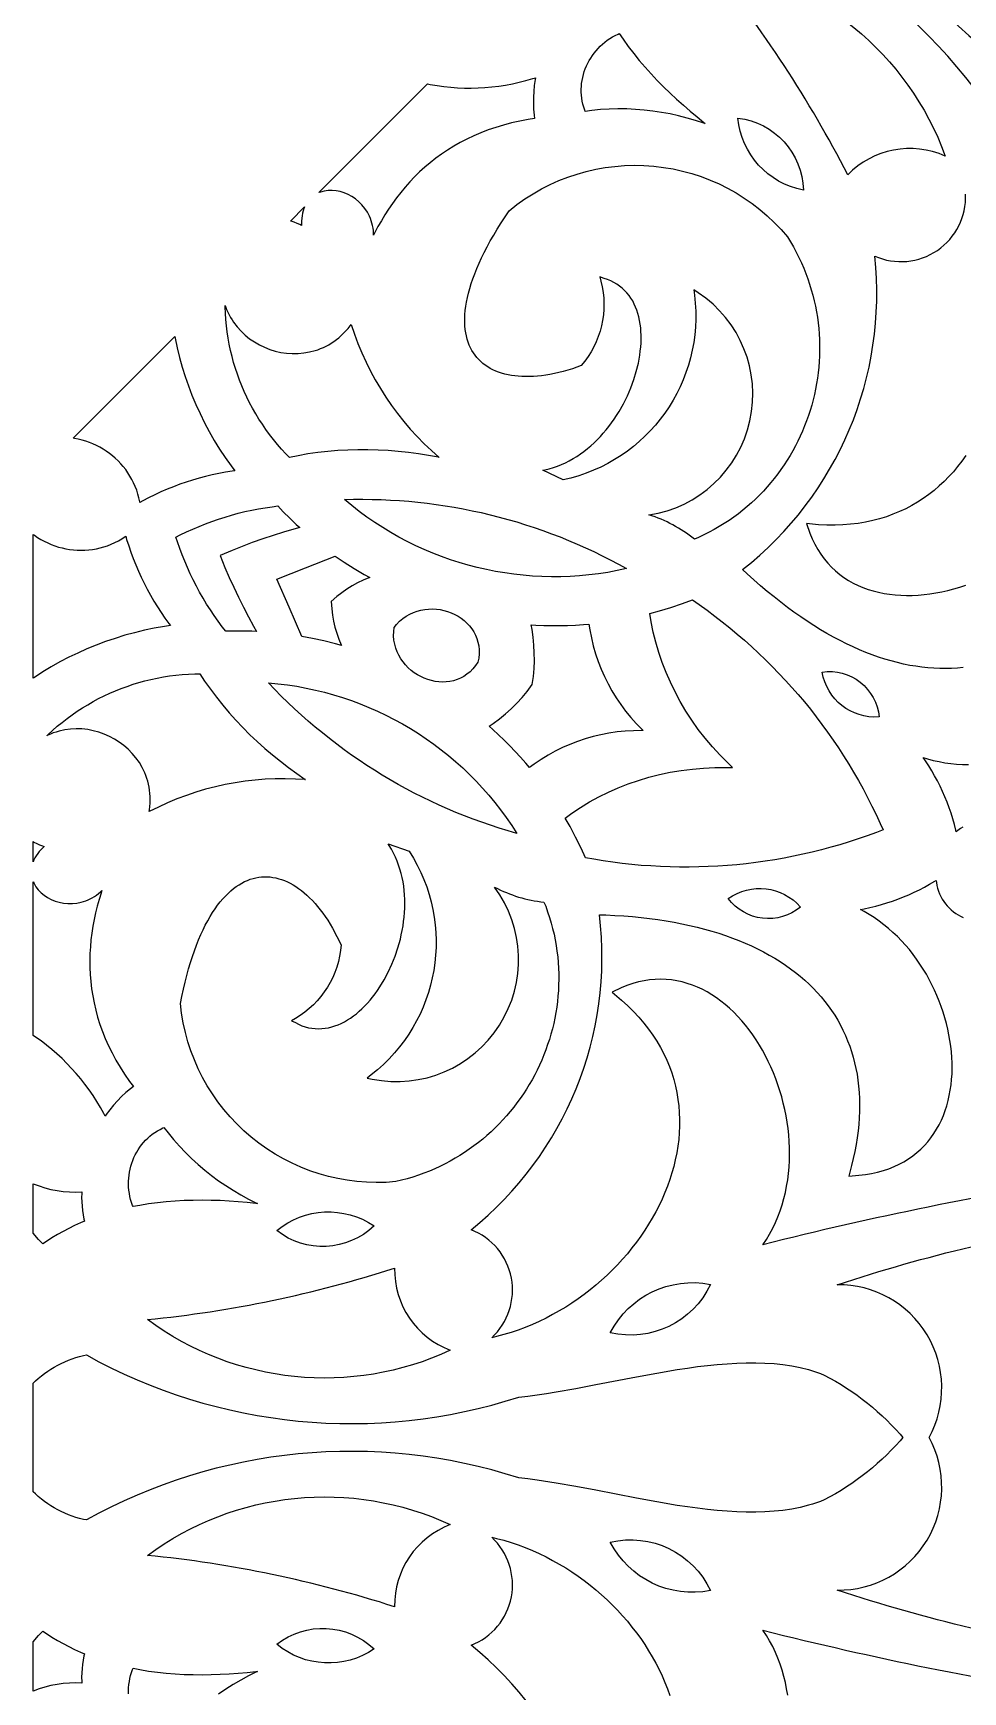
# Model space of a CAD drawing. Extents: x -1917 to -261, y -485 to 605.
# Drawn here: x -1578.3 to -1474.3, y 31.7 to 217.3 of the extents above; entities that cross this region are included whole.
import ezdxf

# ---------------------------------------------------------------- set-up
doc = ezdxf.new("R2010")
doc.units = 0
doc.layers.add('LAYER_1', color=18, linetype='CONTINUOUS')

msp = doc.modelspace()

# ---------------------------------------------------------------- linework, layer by layer
at = {"layer": 'LAYER_1'}
for points in [[(-1491.62, 245.69, 0.208478), (-1460.77, 208.19)], [(-1467.17, 201.79, 0.208481), (-1504.67, 232.64)], [(-1474.28, 146.29), (-1474.92, 146.23), (-1475.57, 146.19), (-1476.22, 146.17), (-1476.88, 146.17), (-1477.55, 146.2), (-1478.22, 146.25), (-1478.89, 146.32), (-1479.57, 146.42), (-1480.25, 146.53), (-1480.94, 146.67), (-1481.64, 146.83), (-1482.33, 147.02), (-1483.03, 147.22), (-1483.74, 147.45), (-1484.45, 147.7), (-1485.16, 147.98), (-1485.88, 148.27), (-1486.6, 148.59), (-1487.32, 148.93), (-1488.05, 149.3), (-1488.77, 149.68), (-1489.51, 150.09), (-1490.24, 150.52), (-1490.98, 150.98), (-1491.71, 151.46), (-1492.45, 151.96), (-1493.2, 152.48), (-1493.94, 153.02), (-1494.68, 153.59), (-1495.43, 154.18), (-1496.18, 154.79), (-1496.93, 155.43), (-1497.68, 156.09), (-1498.43, 156.77), (-1498.95, 157.25, 0.258855), (-1484.17, 192.32, 0.55555), (-1474.01, 199.24)], [(-1459.53, 89.23, 0.023981), (-1496.67, 81.71), (-1496.29, 82.29), (-1495.92, 82.9), (-1495.58, 83.54), (-1495.28, 84.18), (-1495, 84.84), (-1494.75, 85.51), (-1494.52, 86.18), (-1494.33, 86.87), (-1494.16, 87.56), (-1494.02, 88.26), (-1493.9, 88.97), (-1493.81, 89.68), (-1493.75, 90.39), (-1493.71, 91.11), (-1493.69, 91.83), (-1493.7, 92.55), (-1493.73, 93.27), (-1493.78, 93.99), (-1493.86, 94.71), (-1493.96, 95.42), (-1494.08, 96.14), (-1494.22, 96.84), (-1494.39, 97.54), (-1494.57, 98.24), (-1494.77, 98.93), (-1495, 99.61), (-1495.24, 100.28), (-1495.5, 100.94), (-1495.78, 101.59), (-1496.08, 102.22), (-1496.39, 102.85), (-1496.72, 103.46), (-1497.07, 104.05), (-1497.43, 104.63), (-1497.81, 105.19), (-1498.21, 105.74), (-1498.62, 106.26), (-1499.04, 106.77), (-1499.48, 107.25), (-1499.93, 107.72), (-1500.4, 108.16), (-1500.88, 108.58), (-1501.37, 108.97), (-1501.87, 109.34), (-1502.39, 109.68), (-1502.92, 109.99), (-1503.45, 110.28), (-1504, 110.53), (-1504.56, 110.76), (-1505.13, 110.95), (-1505.71, 111.11), (-1506.29, 111.24), (-1506.89, 111.33), (-1507.49, 111.39), (-1508.1, 111.41), (-1508.72, 111.39), (-1509.34, 111.33), (-1509.96, 111.24), (-1510.59, 111.1), (-1511.23, 110.92), (-1511.87, 110.7), (-1512.51, 110.44), (-1513.53, 109.95), (-1512.48, 109.07), (-1511.79, 108.45), (-1511.15, 107.81), (-1510.54, 107.17), (-1509.98, 106.51), (-1509.46, 105.84), (-1508.98, 105.16), (-1508.53, 104.48), (-1508.12, 103.78), (-1507.75, 103.08), (-1507.42, 102.37), (-1507.13, 101.65), (-1506.86, 100.92), (-1506.64, 100.19), (-1506.45, 99.46), (-1506.29, 98.72), (-1506.17, 97.97), (-1506.07, 97.23), (-1506.02, 96.48), (-1505.99, 95.73), (-1505.99, 94.97), (-1506.03, 94.22), (-1506.09, 93.47), (-1506.19, 92.72), (-1506.31, 91.97), (-1506.47, 91.22), (-1506.65, 90.47), (-1506.85, 89.73), (-1507.09, 88.99), (-1507.35, 88.26), (-1507.64, 87.53), (-1507.95, 86.81), (-1508.29, 86.09), (-1508.65, 85.39), (-1509.04, 84.69), (-1509.45, 84), (-1509.88, 83.32), (-1510.34, 82.65), (-1510.81, 81.99), (-1511.31, 81.34), (-1511.83, 80.7), (-1512.37, 80.08), (-1512.93, 79.47), (-1513.5, 78.88), (-1514.1, 78.3), (-1514.71, 77.74), (-1515.34, 77.19), (-1515.98, 76.66), (-1516.65, 76.15), (-1517.32, 75.66), (-1518.02, 75.18), (-1518.72, 74.73), (-1519.44, 74.3), (-1520.18, 73.88), (-1520.92, 73.49), (-1521.68, 73.12), (-1522.45, 72.78), (-1523.24, 72.46), (-1524.03, 72.16), (-1524.83, 71.89), (-1525.64, 71.65), (-1526.46, 71.43), (-1527, 71.3, 0.555563), (-1529.3, 83.38, 0.258887), (-1514.95, 118.63), (-1514.24, 118.6), (-1513.22, 118.55), (-1512.23, 118.49), (-1511.25, 118.41), (-1510.29, 118.31), (-1509.34, 118.2), (-1508.41, 118.08), (-1507.5, 117.94), (-1506.61, 117.78), (-1505.73, 117.61), (-1504.87, 117.43), (-1504.03, 117.23), (-1503.21, 117.02), (-1502.4, 116.79), (-1501.61, 116.55), (-1500.84, 116.29), (-1500.09, 116.02), (-1499.35, 115.74), (-1498.64, 115.44), (-1497.94, 115.13), (-1497.26, 114.81), (-1496.6, 114.47), (-1495.96, 114.12), (-1495.34, 113.75), (-1494.73, 113.38), (-1494.15, 112.99), (-1493.58, 112.59), (-1493.03, 112.17), (-1492.51, 111.75), (-1492, 111.31), (-1491.51, 110.86), (-1491.04, 110.4), (-1490.59, 109.92), (-1490.16, 109.43), (-1489.75, 108.93), (-1489.36, 108.42), (-1488.99, 107.9), (-1488.64, 107.37), (-1488.31, 106.83), (-1488.01, 106.27), (-1487.72, 105.7), (-1487.45, 105.12), (-1487.2, 104.53), (-1486.97, 103.93), (-1486.77, 103.32), (-1486.58, 102.7), (-1486.42, 102.07), (-1486.27, 101.43), (-1486.15, 100.77), (-1486.05, 100.11), (-1485.97, 99.43), (-1485.92, 98.75), (-1485.88, 98.05), (-1485.87, 97.35), (-1485.88, 96.63), (-1485.91, 95.91), (-1485.96, 95.17), (-1486.04, 94.43), (-1486.13, 93.67), (-1486.25, 92.91), (-1486.4, 92.13), (-1486.57, 91.35), (-1486.75, 90.56), (-1487.07, 89.39), (-1485.94, 89.47), (-1485.22, 89.55), (-1484.52, 89.67), (-1483.85, 89.82), (-1483.2, 90), (-1482.59, 90.21), (-1482, 90.44), (-1481.43, 90.7), (-1480.9, 90.99), (-1480.39, 91.31), (-1479.9, 91.65), (-1479.45, 92.01), (-1479.02, 92.39), (-1478.61, 92.8), (-1478.23, 93.23), (-1477.88, 93.68), (-1477.55, 94.14), (-1477.25, 94.62), (-1476.97, 95.12), (-1476.72, 95.64), (-1476.5, 96.17), (-1476.29, 96.71), (-1476.11, 97.26), (-1475.96, 97.83), (-1475.83, 98.41), (-1475.72, 99), (-1475.64, 99.59), (-1475.57, 100.19), (-1475.53, 100.81), (-1475.52, 101.42), (-1475.52, 102.04), (-1475.55, 102.67), (-1475.6, 103.3), (-1475.67, 103.93), (-1475.76, 104.57), (-1475.87, 105.2), (-1476, 105.84), (-1476.15, 106.47), (-1476.32, 107.1), (-1476.52, 107.73), (-1476.73, 108.35), (-1476.96, 108.97), (-1477.21, 109.59), (-1477.48, 110.19), (-1477.77, 110.79), (-1478.07, 111.39), (-1478.4, 111.97), (-1478.74, 112.54), (-1479.11, 113.1), (-1479.49, 113.65), (-1479.88, 114.19), (-1480.3, 114.72), (-1480.73, 115.22), (-1481.18, 115.72), (-1481.64, 116.19), (-1482.13, 116.65), (-1482.62, 117.09), (-1483.14, 117.51), (-1483.67, 117.92), (-1484.22, 118.3), (-1484.78, 118.65), (-1485.36, 118.99), (-1485.78, 119.21), (-1485.34, 119.3), (-1484.7, 119.44), (-1484.06, 119.59), (-1483.43, 119.76), (-1482.81, 119.95), (-1482.19, 120.16), (-1481.57, 120.38), (-1480.96, 120.62), (-1480.36, 120.87), (-1479.77, 121.14), (-1479.18, 121.42), (-1478.6, 121.72), (-1478.03, 122.04), (-1477.46, 122.37), (-1477.3, 122.47), (-1477.28, 122.25), (-1477.22, 121.91), (-1477.14, 121.58), (-1477.04, 121.27), (-1476.93, 120.96), (-1476.79, 120.67), (-1476.63, 120.38), (-1476.46, 120.11), (-1476.27, 119.85), (-1476.07, 119.61), (-1475.85, 119.38), (-1475.62, 119.16), (-1475.38, 118.96), (-1475.12, 118.78), (-1474.86, 118.61), (-1474.58, 118.46), (-1474.3, 118.32)], [(-1458.07, 35.81, -0.042505), (-1488.37, 43.06, 0.575019), (-1478.1, 60.14, 0.574933), (-1488.37, 77.22, -0.042468), (-1458.07, 84.46)], [(-1514.95, 1.65, 0.258855), (-1529.3, 36.89, 0.55555), (-1527, 48.97), (-1526.46, 48.85), (-1525.64, 48.63), (-1524.83, 48.38), (-1524.03, 48.11), (-1523.24, 47.82), (-1522.45, 47.49), (-1521.68, 47.15), (-1520.92, 46.78), (-1520.18, 46.39), (-1519.44, 45.98), (-1518.72, 45.54), (-1518.02, 45.09), (-1517.32, 44.62), (-1516.65, 44.12), (-1515.98, 43.61), (-1515.34, 43.08), (-1514.71, 42.54), (-1514.1, 41.97), (-1513.5, 41.39), (-1512.93, 40.8), (-1512.37, 40.19), (-1511.83, 39.57), (-1511.31, 38.93), (-1510.81, 38.29), (-1510.34, 37.63), (-1509.88, 36.96), (-1509.45, 36.28), (-1509.04, 35.59), (-1508.65, 34.89), (-1508.29, 34.18), (-1507.95, 33.47), (-1507.64, 32.74), (-1507.35, 32.02), (-1507.09, 31.28)], [(-1493.9, 31.31), (-1494.02, 32.01), (-1494.16, 32.71), (-1494.33, 33.41), (-1494.52, 34.09), (-1494.75, 34.77), (-1495, 35.44), (-1495.28, 36.09), (-1495.58, 36.74), (-1495.92, 37.37), (-1496.29, 37.99), (-1496.67, 38.57, 0.023948), (-1459.53, 31.05, -0.193982)]]:
    msp.add_lwpolyline(points, format="xyb", dxfattribs=at)
for points in [[(-1502.65, 225.03, -0.274751), (-1476.28, 203.51, 0.31518), (-1487.19, 201.42, 0.052663)], [(-1499.47, 207.77, -0.373494), (-1492.15, 199.7, -0.334606)], [(-1525.04, 197.4, -0.414411), (-1493.93, 194.47), (-1493.59, 193.91), (-1493.26, 193.34), (-1492.94, 192.75), (-1492.65, 192.17), (-1492.37, 191.58), (-1492.11, 190.98), (-1491.87, 190.38), (-1491.65, 189.78), (-1491.45, 189.17), (-1491.26, 188.56), (-1491.09, 187.95), (-1490.94, 187.33), (-1490.8, 186.71), (-1490.68, 186.1), (-1490.58, 185.47), (-1490.5, 184.85), (-1490.43, 184.23), (-1490.38, 183.61), (-1490.35, 182.99), (-1490.33, 182.37), (-1490.33, 181.74), (-1490.35, 181.12), (-1490.38, 180.51), (-1490.43, 179.89), (-1490.5, 179.27), (-1490.58, 178.66), (-1490.67, 178.05), (-1490.79, 177.44), (-1490.92, 176.84), (-1491.06, 176.24), (-1491.22, 175.65), (-1491.4, 175.06), (-1491.59, 174.47), (-1491.79, 173.89), (-1492.01, 173.31), (-1492.25, 172.74), (-1492.5, 172.18), (-1492.76, 171.62), (-1493.04, 171.08), (-1493.34, 170.53), (-1493.64, 170), (-1493.97, 169.47), (-1494.3, 168.95), (-1494.66, 168.44), (-1495.02, 167.94), (-1495.4, 167.45), (-1495.79, 166.97), (-1496.2, 166.49), (-1496.62, 166.03), (-1497.05, 165.58), (-1497.5, 165.14), (-1497.96, 164.71), (-1498.43, 164.3), (-1498.92, 163.89), (-1499.42, 163.5), (-1499.93, 163.12), (-1500.46, 162.75), (-1501, 162.4), (-1501.55, 162.06), (-1502.11, 161.73), (-1502.68, 161.42), (-1503.27, 161.12), (-1503.87, 160.84), (-1504.33, 160.64, 0.098636), (-1509.43, 163.36, 0.687102), (-1503.9, 188.22), (-1504.39, 188.55), (-1504.32, 187.96, -0.389323), (-1519.02, 167.28), (-1521.27, 168.37), (-1521.05, 168.41), (-1520.57, 168.53), (-1520.1, 168.66), (-1519.64, 168.82), (-1519.19, 169), (-1518.75, 169.2), (-1518.32, 169.42), (-1517.89, 169.66), (-1517.48, 169.91), (-1517.07, 170.19), (-1516.68, 170.47), (-1516.29, 170.78), (-1515.92, 171.1), (-1515.55, 171.43), (-1515.2, 171.77), (-1514.85, 172.13), (-1514.52, 172.5), (-1514.2, 172.88), (-1513.89, 173.27), (-1513.59, 173.67), (-1513.3, 174.08), (-1513.03, 174.5), (-1512.76, 174.93), (-1512.27, 175.79), (-1511.83, 176.68), (-1511.45, 177.59), (-1511.11, 178.5), (-1510.83, 179.42), (-1510.6, 180.34), (-1510.51, 180.8), (-1510.44, 181.25), (-1510.38, 181.7), (-1510.33, 182.15), (-1510.3, 182.59), (-1510.29, 183.03), (-1510.29, 183.46), (-1510.31, 183.89), (-1510.34, 184.3), (-1510.39, 184.71), (-1510.46, 185.11), (-1510.54, 185.51), (-1510.64, 185.89), (-1510.76, 186.26), (-1510.9, 186.62), (-1511.06, 186.96), (-1511.23, 187.3), (-1511.43, 187.62), (-1511.64, 187.92), (-1511.87, 188.21), (-1512.13, 188.48), (-1512.4, 188.74), (-1512.69, 188.97), (-1513, 189.19), (-1513.34, 189.38), (-1513.69, 189.55), (-1514.06, 189.71), (-1514.44, 189.83), (-1514.92, 189.99), (-1514.79, 189.5, -0.248801), (-1517, 180.07), (-1517.98, 179.72), (-1519, 179.42), (-1519.5, 179.29), (-1519.99, 179.18), (-1520.48, 179.09), (-1520.95, 179.01), (-1521.42, 178.94), (-1521.87, 178.89), (-1522.32, 178.86), (-1522.76, 178.84), (-1523.19, 178.83), (-1523.61, 178.84), (-1524.02, 178.87), (-1524.41, 178.91), (-1524.8, 178.96), (-1525.17, 179.03), (-1525.54, 179.12), (-1525.89, 179.22), (-1526.22, 179.33), (-1526.55, 179.46), (-1526.86, 179.6), (-1527.16, 179.75), (-1527.44, 179.92), (-1527.71, 180.11), (-1527.97, 180.3), (-1528.21, 180.51), (-1528.44, 180.74), (-1528.66, 180.97), (-1528.86, 181.23), (-1529.04, 181.49), (-1529.21, 181.77), (-1529.37, 182.06), (-1529.5, 182.37), (-1529.63, 182.69), (-1529.73, 183.03), (-1529.82, 183.38), (-1529.9, 183.74), (-1529.95, 184.12), (-1529.99, 184.52), (-1530.01, 184.92), (-1530.01, 185.35), (-1529.99, 185.78), (-1529.95, 186.23), (-1529.89, 186.7), (-1529.81, 187.18), (-1529.71, 187.67), (-1529.59, 188.18), (-1529.45, 188.7), (-1529.28, 189.24), (-1529.1, 189.79), (-1528.89, 190.35), (-1528.66, 190.93), (-1528.4, 191.52), (-1528.13, 192.12), (-1527.82, 192.74), (-1527.5, 193.37), (-1527.15, 194.02), (-1526.77, 194.67), (-1526.37, 195.34), (-1525.95, 196.03), (-1525.49, 196.72)], [(-1556.76, 186.67), (-1556.64, 186.36), (-1556.5, 186.05), (-1556.36, 185.75), (-1556.2, 185.46), (-1556.03, 185.18), (-1555.85, 184.91), (-1555.45, 184.4), (-1555.02, 183.92), (-1554.55, 183.48), (-1554.06, 183.07), (-1553.53, 182.71), (-1552.97, 182.39), (-1552.4, 182.12), (-1551.8, 181.88), (-1551.19, 181.69), (-1550.57, 181.55), (-1549.93, 181.46), (-1549.29, 181.42), (-1548.65, 181.42), (-1548.01, 181.48), (-1547.37, 181.59), (-1546.74, 181.75), (-1546.43, 181.85), (-1546.12, 181.97), (-1545.82, 182.1), (-1545.52, 182.25), (-1545.22, 182.41), (-1544.93, 182.58), (-1544.64, 182.77), (-1544.36, 182.98), (-1544.09, 183.19), (-1543.82, 183.43), (-1543.56, 183.68), (-1543.31, 183.94), (-1543.06, 184.22), (-1542.83, 184.52), (-1542.7, 184.68, 0.141193), (-1532.87, 169.8), (-1532.93, 169.81), (-1534.05, 170.02), (-1535.18, 170.19), (-1536.31, 170.34), (-1537.44, 170.46), (-1538.57, 170.55), (-1539.7, 170.61), (-1540.83, 170.64), (-1541.95, 170.64), (-1543.08, 170.61), (-1544.2, 170.55), (-1545.32, 170.46), (-1546.43, 170.33), (-1547.54, 170.18), (-1548.65, 169.99), (-1549.61, 169.79), (-1550, 170.2), (-1550.48, 170.72), (-1550.95, 171.25), (-1551.4, 171.8), (-1551.83, 172.36), (-1552.24, 172.92), (-1552.64, 173.5), (-1553.02, 174.09), (-1553.38, 174.68), (-1553.73, 175.29), (-1554.06, 175.91), (-1554.37, 176.53), (-1554.66, 177.16), (-1554.93, 177.8), (-1555.19, 178.45), (-1555.43, 179.1), (-1555.65, 179.76), (-1555.85, 180.42), (-1556.03, 181.1), (-1556.19, 181.77), (-1556.34, 182.45), (-1556.46, 183.14), (-1556.57, 183.83), (-1556.66, 184.52), (-1556.72, 185.22), (-1556.77, 185.92), (-1556.8, 186.62), (-1556.8, 186.8)], [(-1543.47, 165.08, -0.137208), (-1511.92, 157.35, -0.237073)], [(-1559.1, 144.77), (-1558.45, 143.85), (-1557.77, 142.96), (-1557.07, 142.08), (-1556.35, 141.22), (-1555.6, 140.39), (-1554.82, 139.57), (-1554.03, 138.77), (-1553.21, 138), (-1552.37, 137.24), (-1551.5, 136.51), (-1550.62, 135.79), (-1549.72, 135.1), (-1548.8, 134.43), (-1547.85, 133.77), (-1547.81, 133.74, 0.141174), (-1565.28, 130.17), (-1565.25, 130.37), (-1565.21, 130.75), (-1565.19, 131.12), (-1565.18, 131.49), (-1565.19, 131.85), (-1565.21, 132.2), (-1565.25, 132.55), (-1565.3, 132.89), (-1565.37, 133.23), (-1565.45, 133.56), (-1565.55, 133.88), (-1565.66, 134.2), (-1565.78, 134.51), (-1565.92, 134.81), (-1566.07, 135.1), (-1566.39, 135.66), (-1566.77, 136.19), (-1567.18, 136.68), (-1567.63, 137.14), (-1568.11, 137.56), (-1568.63, 137.94), (-1569.17, 138.28), (-1569.74, 138.58), (-1570.32, 138.84), (-1570.92, 139.05), (-1571.54, 139.22), (-1572.17, 139.34), (-1572.81, 139.41), (-1573.45, 139.42), (-1574.1, 139.39), (-1574.74, 139.3), (-1575.37, 139.16), (-1575.69, 139.07), (-1576.01, 138.96), (-1576.32, 138.84), (-1576.63, 138.7), (-1576.75, 138.64), (-1576.62, 138.77), (-1576.1, 139.25), (-1575.57, 139.71), (-1575.03, 140.15), (-1574.48, 140.58), (-1573.92, 140.99), (-1573.35, 141.39), (-1572.76, 141.77), (-1572.17, 142.13), (-1571.57, 142.48), (-1570.95, 142.81), (-1570.33, 143.12), (-1569.7, 143.41), (-1569.06, 143.69), (-1568.42, 143.94), (-1567.76, 144.18), (-1567.1, 144.41), (-1566.44, 144.61), (-1565.76, 144.79), (-1565.09, 144.96), (-1564.4, 145.11), (-1563.71, 145.23), (-1563.02, 145.34), (-1562.32, 145.43), (-1561.62, 145.5), (-1560.91, 145.55), (-1560.2, 145.57), (-1559.64, 145.58)], [(-1490.04, 145.78, -0.429262), (-1483.68, 140.76, -0.38844)], [(-1551.96, 144.58, -0.237073), (-1524.18, 127.73, -0.137208)], [(-1536.23, 125.73, -0.389309), (-1540.46, 100.71), (-1540.93, 100.35), (-1540.35, 100.23, 0.687121), (-1526.67, 121.72, 0.098951), (-1521.15, 120.04), (-1520.96, 119.57), (-1520.74, 118.95), (-1520.53, 118.32), (-1520.35, 117.7), (-1520.18, 117.07), (-1520.03, 116.44), (-1519.9, 115.81), (-1519.79, 115.18), (-1519.7, 114.55), (-1519.62, 113.92), (-1519.56, 113.29), (-1519.52, 112.66), (-1519.5, 112.03), (-1519.5, 111.4), (-1519.51, 110.77), (-1519.54, 110.15), (-1519.59, 109.53), (-1519.65, 108.91), (-1519.73, 108.29), (-1519.82, 107.68), (-1519.94, 107.07), (-1520.06, 106.47), (-1520.21, 105.87), (-1520.37, 105.27), (-1520.54, 104.68), (-1520.74, 104.09), (-1520.94, 103.51), (-1521.16, 102.94), (-1521.4, 102.37), (-1521.65, 101.8), (-1521.92, 101.25), (-1522.19, 100.7), (-1522.49, 100.16), (-1522.8, 99.62), (-1523.12, 99.1), (-1523.45, 98.58), (-1523.8, 98.07), (-1524.17, 97.57), (-1524.54, 97.08), (-1524.93, 96.6), (-1525.33, 96.13), (-1525.75, 95.67), (-1526.17, 95.22), (-1526.61, 94.78), (-1527.06, 94.35), (-1527.53, 93.93), (-1528, 93.53), (-1528.49, 93.14), (-1528.99, 92.76), (-1529.5, 92.39), (-1530.02, 92.03), (-1530.55, 91.69), (-1531.09, 91.37), (-1531.65, 91.05), (-1532.21, 90.75), (-1532.78, 90.47), (-1533.37, 90.2), (-1533.96, 89.95), (-1534.57, 89.71), (-1535.18, 89.49), (-1535.81, 89.28), (-1536.44, 89.09), (-1537.08, 88.92), (-1537.72, 88.76, -0.414412), (-1561.79, 108.69), (-1561.63, 109.49), (-1561.46, 110.3), (-1561.27, 111.09), (-1561.08, 111.84), (-1560.88, 112.57), (-1560.67, 113.28), (-1560.46, 113.95), (-1560.24, 114.6), (-1560.01, 115.23), (-1559.77, 115.82), (-1559.52, 116.4), (-1559.27, 116.94), (-1559.02, 117.46), (-1558.75, 117.96), (-1558.48, 118.43), (-1558.21, 118.87), (-1557.93, 119.29), (-1557.65, 119.69), (-1557.36, 120.06), (-1557.07, 120.4), (-1556.77, 120.72), (-1556.47, 121.02), (-1556.17, 121.3), (-1555.87, 121.55), (-1555.56, 121.78), (-1555.25, 121.99), (-1554.94, 122.17), (-1554.63, 122.33), (-1554.31, 122.47), (-1554, 122.59), (-1553.68, 122.69), (-1553.37, 122.77), (-1553.05, 122.82), (-1552.73, 122.86), (-1552.41, 122.88), (-1552.09, 122.87), (-1551.77, 122.85), (-1551.45, 122.81), (-1551.13, 122.75), (-1550.81, 122.66), (-1550.48, 122.56), (-1550.16, 122.44), (-1549.84, 122.3), (-1549.53, 122.14), (-1549.21, 121.97), (-1548.89, 121.77), (-1548.58, 121.56), (-1548.27, 121.32), (-1547.96, 121.07), (-1547.65, 120.8), (-1547.35, 120.51), (-1547.05, 120.21), (-1546.75, 119.88), (-1546.46, 119.54), (-1546.17, 119.18), (-1545.89, 118.8), (-1545.61, 118.41), (-1545.33, 118), (-1545.07, 117.57), (-1544.8, 117.13), (-1544.3, 116.2), (-1543.84, 115.26, -0.248752), (-1548.95, 107.02), (-1549.39, 106.77), (-1548.94, 106.55), (-1548.58, 106.37), (-1548.21, 106.21), (-1547.84, 106.08), (-1547.47, 105.99), (-1547.09, 105.92), (-1546.72, 105.88), (-1546.35, 105.86), (-1545.98, 105.88), (-1545.61, 105.92), (-1545.24, 105.98), (-1544.88, 106.07), (-1544.52, 106.18), (-1544.16, 106.32), (-1543.81, 106.47), (-1543.46, 106.65), (-1543.12, 106.85), (-1542.79, 107.06), (-1542.45, 107.3), (-1542.13, 107.55), (-1541.81, 107.83), (-1541.5, 108.11), (-1541.19, 108.42), (-1540.89, 108.74), (-1540.6, 109.07), (-1540.32, 109.42), (-1540.04, 109.78), (-1539.77, 110.16), (-1539.51, 110.55), (-1539.02, 111.35), (-1538.57, 112.2), (-1538.16, 113.09), (-1537.8, 114), (-1537.48, 114.94), (-1537.21, 115.9), (-1537.1, 116.39), (-1537, 116.88), (-1536.91, 117.37), (-1536.84, 117.87), (-1536.78, 118.36), (-1536.74, 118.86), (-1536.72, 119.35), (-1536.71, 119.85), (-1536.71, 120.34), (-1536.73, 120.84), (-1536.78, 121.33), (-1536.83, 121.82), (-1536.91, 122.3), (-1537, 122.78), (-1537.11, 123.25), (-1537.25, 123.72), (-1537.4, 124.18), (-1537.57, 124.63), (-1537.76, 125.08), (-1537.97, 125.52), (-1538.21, 125.95), (-1538.46, 126.37), (-1538.59, 126.55)], [(-1500.54, 120.44, -0.38844), (-1492.48, 119.49, -0.429262)], [(-1572.83, 87.62), (-1572.84, 87.45), (-1572.85, 86.97), (-1572.84, 86.49), (-1572.8, 86.01), (-1572.75, 85.53), (-1572.68, 85.05), (-1572.59, 84.57), (-1572.53, 84.33), (-1572.98, 84.14), (-1573.63, 83.85), (-1574.28, 83.53), (-1574.92, 83.2), (-1575.54, 82.84), (-1576.17, 82.47), (-1576.78, 82.07), (-1577.19, 81.79), (-1577.67, 82.3), (-1578.26, 82.98), (-1578.26, 88.53, 0.113328)], [(-1551.03, 83.28, -0.334606), (-1540.15, 83.81, -0.373494)], [(-1537.86, 79.08, 0.315195), (-1531.63, 69.89, -0.27476), (-1565.49, 73.32, 0.052682)], [(-1513.74, 71.86, -0.33339), (-1502.54, 77.27, -0.355981)], [(-1572.3, 69.37, 0.208478), (-1523.97, 64.66), (-1522.97, 64.77), (-1521.92, 64.91), (-1520.86, 65.07), (-1519.78, 65.24), (-1517.59, 65.62), (-1515.36, 66.05), (-1510.81, 66.93), (-1508.53, 67.35), (-1506.26, 67.73), (-1505.12, 67.91), (-1504, 68.06), (-1502.88, 68.19), (-1501.78, 68.31), (-1500.68, 68.39), (-1499.6, 68.46), (-1498.53, 68.49), (-1497.48, 68.49), (-1496.44, 68.46), (-1495.42, 68.4), (-1494.43, 68.29), (-1493.45, 68.15), (-1492.5, 67.96), (-1491.57, 67.73), (-1491.12, 67.59), (-1490.68, 67.45), (-1490.24, 67.29), (-1489.81, 67.12), (-1489.19, 66.79), (-1488.56, 66.43), (-1487.94, 66.06), (-1487.33, 65.67), (-1486.73, 65.27), (-1486.14, 64.86), (-1485.56, 64.43), (-1484.99, 63.98), (-1484.43, 63.53), (-1483.89, 63.06), (-1483.35, 62.57), (-1482.83, 62.08), (-1482.32, 61.57), (-1481.82, 61.04), (-1481.34, 60.51), (-1481.02, 60.14), (-1481.34, 59.77), (-1481.82, 59.23), (-1482.32, 58.71), (-1482.83, 58.2), (-1483.35, 57.7), (-1483.89, 57.22), (-1484.43, 56.75), (-1484.99, 56.29), (-1485.56, 55.85), (-1486.14, 55.42), (-1486.73, 55), (-1487.33, 54.6), (-1487.94, 54.22), (-1488.56, 53.84), (-1489.19, 53.49), (-1489.81, 53.15), (-1490.24, 52.99), (-1490.68, 52.83), (-1491.12, 52.68), (-1491.57, 52.55), (-1492.5, 52.32), (-1493.45, 52.13), (-1494.43, 51.98), (-1495.42, 51.88), (-1496.44, 51.81), (-1497.48, 51.78), (-1498.53, 51.78), (-1499.6, 51.82), (-1500.68, 51.88), (-1501.78, 51.97), (-1502.88, 52.08), (-1504, 52.22), (-1505.12, 52.37), (-1506.26, 52.54), (-1508.53, 52.92), (-1510.81, 53.34), (-1515.36, 54.23), (-1517.59, 54.65), (-1519.78, 55.04), (-1521.92, 55.36), (-1522.97, 55.5), (-1523.97, 55.61, 0.208481), (-1572.3, 50.91), (-1572.64, 50.97), (-1573.07, 51.08), (-1573.5, 51.2), (-1573.92, 51.34), (-1574.33, 51.49), (-1574.73, 51.66), (-1575.13, 51.84), (-1575.52, 52.04), (-1575.9, 52.26), (-1576.28, 52.48), (-1576.64, 52.73), (-1577, 52.98), (-1577.35, 53.25), (-1577.69, 53.53), (-1578.02, 53.82), (-1578.26, 54.05), (-1578.26, 66.22), (-1578.02, 66.46), (-1577.69, 66.75), (-1577.35, 67.03), (-1577, 67.29), (-1576.64, 67.55), (-1576.28, 67.79), (-1575.9, 68.02), (-1575.52, 68.23), (-1575.13, 68.43), (-1574.73, 68.61), (-1574.33, 68.78), (-1573.92, 68.94), (-1573.5, 69.07), (-1573.07, 69.2), (-1572.64, 69.3)], [(-1565.49, 46.95, -0.274751), (-1531.63, 50.39, 0.31518), (-1537.86, 41.2, 0.052663)], [(-1513.74, 48.42, -0.355981), (-1502.54, 43, -0.33339)], [(-1576.78, 38.2), (-1576.17, 37.81), (-1575.54, 37.43), (-1574.92, 37.08), (-1574.28, 36.74), (-1573.63, 36.43), (-1572.98, 36.13), (-1572.53, 35.94), (-1572.59, 35.7), (-1572.68, 35.23), (-1572.75, 34.75), (-1572.8, 34.27), (-1572.84, 33.79), (-1572.85, 33.3), (-1572.84, 32.82), (-1572.83, 32.65, 0.113332), (-1578.26, 31.75), (-1578.26, 37.29), (-1577.67, 37.97), (-1577.19, 38.48)], [(-1551.03, 37, -0.373494), (-1540.15, 36.47, -0.334606)]]:
    msp.add_lwpolyline(points, format="xyb", close=True, dxfattribs=at)
for points in [[(-1512.3, 216.59), (-1511.72, 215.78), (-1511.11, 214.99), (-1510.49, 214.22), (-1509.84, 213.45), (-1509.17, 212.71), (-1508.48, 211.98), (-1507.78, 211.26), (-1507.06, 210.56), (-1506.32, 209.87), (-1505.57, 209.19), (-1504.81, 208.53), (-1504.04, 207.89), (-1503.26, 207.25), (-1503.12, 207.15), (-1503.26, 207.19), (-1504.2, 207.5), (-1505.14, 207.77), (-1506.1, 208.01), (-1507.06, 208.23), (-1508.02, 208.4), (-1508.99, 208.55), (-1509.96, 208.66), (-1510.93, 208.74), (-1511.9, 208.78), (-1512.88, 208.79), (-1513.85, 208.77), (-1514.82, 208.71), (-1515.79, 208.62), (-1516.55, 208.51), (-1516.6, 208.65), (-1516.71, 208.98), (-1516.8, 209.31), (-1516.88, 209.64), (-1516.93, 209.98), (-1516.97, 210.31), (-1516.99, 210.65), (-1516.99, 210.98), (-1516.97, 211.32), (-1516.94, 211.65), (-1516.89, 211.98), (-1516.82, 212.31), (-1516.74, 212.64), (-1516.64, 212.96), (-1516.53, 213.28), (-1516.4, 213.59), (-1516.26, 213.89), (-1516.1, 214.19), (-1515.93, 214.48), (-1515.74, 214.76), (-1515.54, 215.04), (-1515.33, 215.3), (-1515.1, 215.56), (-1514.87, 215.8), (-1514.61, 216.04), (-1514.35, 216.26), (-1514.07, 216.47), (-1513.79, 216.66), (-1513.49, 216.85), (-1513.18, 217.01), (-1512.86, 217.17), (-1512.73, 217.22)], [(-1522.14, 212.08), (-1522.24, 211.42), (-1522.3, 210.75), (-1522.33, 210.09), (-1522.34, 209.42), (-1522.31, 208.76), (-1522.26, 208.09), (-1522.2, 207.7), (-1522.91, 207.59), (-1523.86, 207.42), (-1524.78, 207.22), (-1525.68, 206.98), (-1526.55, 206.72), (-1527.39, 206.44), (-1528.21, 206.12), (-1529, 205.78), (-1529.77, 205.42), (-1530.52, 205.03), (-1531.24, 204.62), (-1531.93, 204.19), (-1532.6, 203.74), (-1533.25, 203.26), (-1533.88, 202.77), (-1534.48, 202.26), (-1535.06, 201.73), (-1535.62, 201.18), (-1536.15, 200.62), (-1536.67, 200.04), (-1537.16, 199.44), (-1537.64, 198.84), (-1538.09, 198.22), (-1538.52, 197.58), (-1538.94, 196.94), (-1539.33, 196.28), (-1539.71, 195.62), (-1540.06, 194.95), (-1540.2, 194.67), (-1540.21, 194.89), (-1540.23, 195.18), (-1540.26, 195.46), (-1540.31, 195.74), (-1540.38, 196.01), (-1540.46, 196.27), (-1540.55, 196.52), (-1540.65, 196.77), (-1540.9, 197.23), (-1541.18, 197.66), (-1541.5, 198.05), (-1541.86, 198.4), (-1542.24, 198.71), (-1542.64, 198.98), (-1543.06, 199.2), (-1543.5, 199.39), (-1543.94, 199.53), (-1544.39, 199.62), (-1544.84, 199.66), (-1545.28, 199.66), (-1545.71, 199.6), (-1546.13, 199.49), (-1546.32, 199.42), (-1534.16, 211.58), (-1533.86, 211.52), (-1533.1, 211.39), (-1532.34, 211.29), (-1531.58, 211.21), (-1530.82, 211.15), (-1530.05, 211.12), (-1529.28, 211.12), (-1528.52, 211.14), (-1527.75, 211.18), (-1526.98, 211.25), (-1526.21, 211.34), (-1525.45, 211.46), (-1524.68, 211.6), (-1523.92, 211.77), (-1523.17, 211.96), (-1522.41, 212.18), (-1522.1, 212.28)], [(-1547.99, 197.63), (-1548.08, 197.38), (-1548.14, 197.11), (-1548.2, 196.84), (-1548.23, 196.55), (-1548.25, 196.24), (-1548.26, 195.92), (-1548.25, 195.75), (-1548.44, 195.84), (-1548.76, 195.98), (-1549.08, 196.11), (-1549.41, 196.21), (-1549.5, 196.24), (-1547.91, 197.83)], [(-1562.4, 183.15), (-1562.17, 182.06), (-1561.9, 180.98), (-1561.6, 179.91), (-1561.27, 178.85), (-1560.9, 177.79), (-1560.51, 176.75), (-1560.07, 175.71), (-1559.61, 174.69), (-1559.11, 173.68), (-1558.58, 172.68), (-1558.02, 171.7), (-1557.43, 170.73), (-1556.8, 169.78), (-1556.14, 168.85), (-1555.73, 168.3), (-1556.03, 168.26), (-1556.77, 168.14), (-1557.52, 168), (-1558.26, 167.84), (-1558.99, 167.67), (-1559.72, 167.48), (-1560.45, 167.26), (-1561.17, 167.03), (-1561.88, 166.79), (-1562.59, 166.52), (-1563.29, 166.24), (-1563.98, 165.94), (-1564.67, 165.62), (-1565.35, 165.29), (-1566.02, 164.93), (-1566.34, 164.76), (-1566.35, 164.82), (-1566.44, 165.26), (-1566.56, 165.7), (-1566.69, 166.12), (-1566.85, 166.54), (-1567.03, 166.94), (-1567.23, 167.33), (-1567.44, 167.71), (-1567.67, 168.08), (-1567.92, 168.43), (-1568.19, 168.77), (-1568.47, 169.09), (-1568.77, 169.4), (-1569.08, 169.7), (-1569.4, 169.98), (-1569.74, 170.24), (-1570.09, 170.49), (-1570.45, 170.72), (-1570.82, 170.94), (-1571.2, 171.13), (-1571.58, 171.31), (-1571.98, 171.47), (-1572.39, 171.61), (-1572.8, 171.73), (-1573.22, 171.83), (-1573.64, 171.91), (-1573.8, 171.93), (-1562.43, 183.31)], [(-1550.31, 163.72), (-1549.58, 163), (-1548.85, 162.3), (-1548.46, 161.96), (-1549.12, 161.78), (-1550.28, 161.43), (-1551.44, 161.06), (-1552.6, 160.67), (-1553.76, 160.26), (-1554.9, 159.83), (-1556.03, 159.39), (-1557.37, 158.83), (-1556.82, 157.48), (-1556.34, 156.37), (-1555.83, 155.26), (-1555.3, 154.15), (-1554.76, 153.05), (-1554.2, 151.97), (-1553.62, 150.91), (-1553.29, 150.31), (-1553.8, 150.34), (-1554.82, 150.37), (-1555.84, 150.37), (-1556.72, 150.35), (-1557.12, 150.85), (-1557.58, 151.47), (-1558.02, 152.1), (-1558.45, 152.74), (-1558.87, 153.39), (-1559.26, 154.05), (-1559.65, 154.72), (-1560.02, 155.39), (-1560.37, 156.08), (-1560.7, 156.77), (-1561.02, 157.47), (-1561.32, 158.18), (-1561.61, 158.9), (-1561.88, 159.62), (-1562.13, 160.35), (-1562.3, 160.87), (-1561.81, 161.12), (-1561.12, 161.45), (-1560.42, 161.78), (-1559.71, 162.08), (-1558.99, 162.37), (-1558.27, 162.64), (-1557.55, 162.89), (-1556.81, 163.12), (-1556.08, 163.34), (-1555.33, 163.54), (-1554.58, 163.73), (-1553.83, 163.89), (-1553.08, 164.04), (-1552.32, 164.17), (-1551.55, 164.28), (-1550.92, 164.36)], [(-1578.13, 161.08), (-1577.77, 160.84), (-1577.41, 160.61), (-1577.03, 160.41), (-1576.64, 160.22), (-1576.25, 160.05), (-1575.85, 159.9), (-1575.44, 159.77), (-1575.03, 159.66), (-1574.61, 159.57), (-1574.19, 159.5), (-1573.76, 159.45), (-1573.34, 159.41), (-1572.91, 159.4), (-1572.48, 159.41), (-1572.05, 159.45), (-1571.62, 159.5), (-1571.2, 159.57), (-1570.77, 159.66), (-1570.35, 159.78), (-1569.94, 159.92), (-1569.53, 160.08), (-1569.12, 160.26), (-1568.73, 160.46), (-1568.34, 160.69), (-1567.96, 160.94), (-1567.91, 160.98), (-1567.81, 160.62), (-1567.58, 159.9), (-1567.34, 159.18), (-1567.08, 158.47), (-1566.8, 157.77), (-1566.5, 157.08), (-1566.19, 156.39), (-1565.86, 155.71), (-1565.51, 155.04), (-1565.15, 154.37), (-1564.77, 153.72), (-1564.37, 153.08), (-1563.96, 152.44), (-1563.53, 151.82), (-1563.09, 151.2), (-1562.91, 150.97), (-1563.59, 150.87), (-1564.72, 150.68), (-1565.83, 150.45), (-1566.94, 150.18), (-1568.03, 149.89), (-1569.11, 149.55), (-1570.17, 149.19), (-1571.22, 148.8), (-1572.26, 148.37), (-1573.28, 147.91), (-1574.29, 147.43), (-1575.27, 146.91), (-1576.24, 146.36), (-1577.2, 145.79), (-1578.13, 145.18), (-1578.26, 145.09), (-1578.26, 161.18)], [(-1543.51, 158.09), (-1542.39, 157.38), (-1541.26, 156.7), (-1540.64, 156.35), (-1540.72, 156.33), (-1541.36, 156.06), (-1542, 155.76), (-1542.61, 155.43), (-1543.2, 155.06), (-1543.77, 154.66), (-1544.32, 154.22), (-1544.93, 153.67), (-1544.88, 152.85), (-1544.8, 152.16), (-1544.68, 151.47), (-1544.53, 150.79), (-1544.33, 150.12), (-1544.1, 149.46), (-1543.83, 148.82), (-1543.79, 148.74), (-1544.47, 148.94), (-1545.75, 149.26), (-1547.05, 149.54), (-1548.21, 149.76), (-1549.63, 153.04), (-1551.02, 156.19), (-1547.81, 157.45), (-1544.48, 158.76)], [(-1533.18, 152.81), (-1532.75, 152.76), (-1532.33, 152.67), (-1531.92, 152.55), (-1531.51, 152.4), (-1531.13, 152.22), (-1530.76, 152.02), (-1530.4, 151.79), (-1530.07, 151.53), (-1529.76, 151.25), (-1529.48, 150.95), (-1529.22, 150.63), (-1529, 150.28), (-1528.81, 149.91), (-1528.65, 149.53), (-1528.53, 149.12), (-1528.44, 148.7), (-1528.4, 148.26), (-1528.4, 147.81), (-1528.45, 147.33), (-1528.54, 146.88), (-1528.8, 146.51), (-1529.1, 146.14), (-1529.42, 145.81), (-1529.76, 145.53), (-1530.11, 145.29), (-1530.49, 145.09), (-1530.87, 144.93), (-1531.26, 144.81), (-1531.67, 144.72), (-1532.08, 144.67), (-1532.49, 144.66), (-1532.91, 144.68), (-1533.32, 144.73), (-1533.74, 144.82), (-1534.14, 144.94), (-1534.54, 145.09), (-1534.93, 145.27), (-1535.31, 145.47), (-1535.67, 145.71), (-1536.01, 145.97), (-1536.34, 146.26), (-1536.64, 146.57), (-1536.91, 146.91), (-1537.16, 147.27), (-1537.38, 147.65), (-1537.57, 148.05), (-1537.72, 148.47), (-1537.84, 148.91), (-1537.92, 149.36), (-1537.96, 149.84), (-1537.95, 150.33), (-1537.91, 150.77), (-1537.63, 151.11), (-1537.29, 151.46), (-1536.92, 151.76), (-1536.55, 152.03), (-1536.15, 152.26), (-1535.75, 152.45), (-1535.33, 152.6), (-1534.91, 152.71), (-1534.48, 152.79), (-1534.05, 152.83), (-1533.61, 152.84)], [(-1503.79, 153.32), (-1502.92, 152.7), (-1502.05, 152.05), (-1501.21, 151.39), (-1500.37, 150.72), (-1499.55, 150.03), (-1498.73, 149.33), (-1497.94, 148.62), (-1497.15, 147.89), (-1496.38, 147.15), (-1495.62, 146.4), (-1494.88, 145.63), (-1494.15, 144.85), (-1493.43, 144.06), (-1492.73, 143.25), (-1492.04, 142.43), (-1491.37, 141.61), (-1490.71, 140.77), (-1490.07, 139.91), (-1489.44, 139.05), (-1488.83, 138.17), (-1488.23, 137.29), (-1487.65, 136.39), (-1487.08, 135.48), (-1486.53, 134.57), (-1486, 133.64), (-1485.48, 132.7), (-1484.97, 131.75), (-1484.49, 130.79), (-1484.02, 129.83), (-1483.57, 128.85), (-1483.24, 128.12), (-1483.99, 127.83), (-1485, 127.46), (-1486.01, 127.11), (-1487.03, 126.78), (-1488.06, 126.46), (-1489.09, 126.17), (-1490.12, 125.89), (-1491.16, 125.63), (-1492.2, 125.39), (-1493.25, 125.17), (-1494.3, 124.96), (-1495.35, 124.78), (-1496.41, 124.61), (-1497.47, 124.46), (-1498.53, 124.33), (-1499.59, 124.22), (-1500.65, 124.13), (-1501.72, 124.06), (-1502.78, 124.01), (-1503.85, 123.97), (-1504.92, 123.95), (-1505.99, 123.96), (-1507.06, 123.98), (-1508.13, 124.02), (-1509.2, 124.08), (-1510.27, 124.15), (-1511.33, 124.25), (-1512.4, 124.37), (-1513.47, 124.5), (-1514.53, 124.66), (-1515.59, 124.83), (-1516.52, 125), (-1517.01, 126.09), (-1517.61, 127.29), (-1518.24, 128.48), (-1518.79, 129.43), (-1518.04, 129.98), (-1517.06, 130.63), (-1516.05, 131.24), (-1515.01, 131.81), (-1513.95, 132.33), (-1512.85, 132.82), (-1511.73, 133.26), (-1510.59, 133.65), (-1509.42, 134), (-1508.24, 134.31), (-1507.03, 134.56), (-1505.8, 134.77), (-1504.56, 134.93), (-1503.3, 135.04), (-1502.03, 135.09), (-1500.08, 135.1), (-1501.45, 136.47), (-1502.31, 137.42), (-1503.13, 138.38), (-1503.9, 139.37), (-1504.62, 140.39), (-1505.29, 141.42), (-1505.91, 142.48), (-1506.49, 143.55), (-1507.02, 144.64), (-1507.5, 145.74), (-1507.93, 146.85), (-1508.31, 147.98), (-1508.65, 149.12), (-1508.93, 150.26), (-1509.16, 151.41), (-1509.31, 152.33), (-1508.25, 152.62), (-1506.96, 153.01), (-1505.68, 153.44), (-1504.56, 153.86)], [(-1516.03, 150.49), (-1515.85, 149.59), (-1515.64, 148.7), (-1515.38, 147.82), (-1515.09, 146.96), (-1514.76, 146.11), (-1514.39, 145.28), (-1513.99, 144.47), (-1513.55, 143.67), (-1513.07, 142.89), (-1512.56, 142.14), (-1512.02, 141.41), (-1511.44, 140.7), (-1510.83, 140.02), (-1510.19, 139.36), (-1510.05, 139.23), (-1510.24, 139.23), (-1511.16, 139.22), (-1512.08, 139.17), (-1512.98, 139.08), (-1513.89, 138.94), (-1514.78, 138.77), (-1515.67, 138.56), (-1516.54, 138.3), (-1517.4, 138.01), (-1518.25, 137.69), (-1519.08, 137.32), (-1519.9, 136.92), (-1520.7, 136.47), (-1521.48, 136), (-1522.24, 135.48), (-1522.77, 135.09), (-1523.18, 135.57), (-1523.77, 136.24), (-1524.36, 136.89), (-1524.97, 137.53), (-1525.6, 138.16), (-1526.23, 138.77), (-1526.88, 139.37), (-1527.28, 139.72), (-1526.84, 140.01), (-1526.14, 140.54), (-1525.46, 141.09), (-1524.81, 141.68), (-1524.19, 142.3), (-1523.6, 142.94), (-1523.03, 143.62), (-1522.46, 144.37), (-1522.34, 145.3), (-1522.26, 146.18), (-1522.22, 147.05), (-1522.23, 147.93), (-1522.27, 148.8), (-1522.36, 149.68), (-1522.48, 150.54), (-1522.58, 151.06), (-1522.05, 151.03), (-1521.17, 150.99), (-1520.29, 150.97), (-1519.41, 150.98), (-1518.52, 151), (-1517.64, 151.04), (-1516.75, 151.09), (-1516.12, 151.15)], [(-1578.18, 126.76), (-1577.87, 126.6), (-1577.55, 126.46), (-1577.23, 126.34), (-1577.03, 126.27), (-1577.16, 126.16), (-1577.38, 125.92), (-1577.58, 125.69), (-1577.76, 125.46), (-1577.92, 125.23), (-1578.06, 124.99), (-1578.18, 124.76), (-1578.26, 124.56), (-1578.26, 126.81)], [(-1578.17, 122.12), (-1577.96, 121.75), (-1577.69, 121.4), (-1577.38, 121.09), (-1577.04, 120.8), (-1576.65, 120.55), (-1576.24, 120.34), (-1575.81, 120.16), (-1575.35, 120.02), (-1574.87, 119.93), (-1574.38, 119.88), (-1573.88, 119.87), (-1573.38, 119.92), (-1572.88, 120.02), (-1572.38, 120.17), (-1572.13, 120.28), (-1571.89, 120.39), (-1571.65, 120.52), (-1571.41, 120.66), (-1571.18, 120.82), (-1570.95, 121), (-1570.73, 121.19), (-1570.57, 121.35), (-1570.67, 121.05), (-1570.9, 120.32), (-1571.1, 119.58), (-1571.29, 118.84), (-1571.45, 118.09), (-1571.59, 117.34), (-1571.71, 116.58), (-1571.8, 115.82), (-1571.87, 115.05), (-1571.92, 114.27), (-1571.94, 113.5), (-1571.93, 112.71), (-1571.9, 111.93), (-1571.83, 111.14), (-1571.74, 110.35), (-1571.61, 109.56), (-1571.46, 108.76), (-1571.27, 107.96), (-1571.06, 107.16), (-1570.8, 106.36), (-1570.52, 105.56), (-1570.2, 104.76), (-1569.84, 103.96), (-1569.44, 103.16), (-1569.01, 102.36), (-1568.54, 101.57), (-1568.04, 100.77), (-1567.49, 99.98), (-1567.06, 99.4), (-1567.38, 99.16), (-1567.89, 98.73), (-1568.38, 98.28), (-1568.84, 97.8), (-1569.29, 97.31), (-1569.71, 96.79), (-1570.11, 96.26), (-1570.23, 96.09), (-1570.38, 96.38), (-1570.75, 97.07), (-1571.15, 97.74), (-1571.57, 98.4), (-1572.01, 99.04), (-1572.47, 99.66), (-1572.95, 100.27), (-1573.44, 100.86), (-1573.96, 101.43), (-1574.49, 101.99), (-1575.03, 102.53), (-1575.6, 103.05), (-1576.18, 103.55), (-1576.77, 104.03), (-1577.38, 104.5), (-1578, 104.94), (-1578.26, 105.11), (-1578.26, 122.31)], [(-1563.18, 94.22), (-1562.56, 93.47), (-1561.91, 92.74), (-1561.24, 92.03), (-1560.55, 91.35), (-1559.83, 90.69), (-1559.08, 90.06), (-1558.32, 89.46), (-1557.53, 88.87), (-1556.72, 88.32), (-1555.9, 87.79), (-1555.05, 87.29), (-1554.19, 86.81), (-1553.31, 86.36), (-1553.18, 86.3), (-1553.35, 86.32), (-1554.35, 86.43), (-1555.35, 86.51), (-1556.36, 86.59), (-1557.36, 86.64), (-1558.37, 86.67), (-1559.38, 86.68), (-1560.38, 86.67), (-1561.39, 86.64), (-1562.39, 86.59), (-1563.38, 86.51), (-1564.38, 86.4), (-1565.36, 86.27), (-1566.34, 86.11), (-1567.1, 85.97), (-1567.15, 86.1), (-1567.27, 86.43), (-1567.37, 86.77), (-1567.45, 87.11), (-1567.51, 87.45), (-1567.56, 87.8), (-1567.59, 88.14), (-1567.6, 88.48), (-1567.6, 88.82), (-1567.58, 89.16), (-1567.54, 89.5), (-1567.49, 89.84), (-1567.42, 90.17), (-1567.34, 90.5), (-1567.24, 90.82), (-1567.12, 91.14), (-1566.99, 91.45), (-1566.85, 91.75), (-1566.69, 92.05), (-1566.52, 92.33), (-1566.33, 92.61), (-1566.14, 92.88), (-1565.92, 93.14), (-1565.7, 93.39), (-1565.46, 93.63), (-1565.21, 93.85), (-1564.94, 94.06), (-1564.67, 94.26), (-1564.38, 94.44), (-1564.08, 94.61), (-1563.77, 94.77), (-1563.64, 94.82)]]:
    msp.add_lwpolyline(points, close=True, dxfattribs=at)
for points in [[(-1473.99, 170), (-1474.43, 169.38), (-1474.9, 168.78), (-1475.38, 168.2), (-1475.89, 167.65), (-1476.42, 167.11), (-1476.97, 166.6), (-1477.54, 166.11), (-1478.13, 165.65), (-1478.75, 165.21), (-1479.38, 164.8), (-1480.04, 164.41), (-1480.71, 164.06), (-1481.41, 163.73), (-1482.13, 163.43), (-1482.87, 163.16), (-1483.62, 162.93), (-1484.4, 162.72), (-1485.21, 162.55), (-1486.03, 162.41), (-1486.87, 162.31), (-1487.73, 162.24), (-1488.61, 162.21), (-1489.52, 162.22), (-1490.44, 162.27), (-1491.81, 162.39), (-1491.43, 161.32), (-1491.17, 160.68), (-1490.87, 160.08), (-1490.55, 159.5), (-1490.2, 158.96), (-1489.82, 158.44), (-1489.42, 157.96), (-1489, 157.52), (-1488.56, 157.1), (-1488.09, 156.71), (-1487.61, 156.36), (-1487.1, 156.03), (-1486.58, 155.74), (-1486.04, 155.47), (-1485.49, 155.24), (-1484.92, 155.03), (-1484.34, 154.85), (-1483.74, 154.7), (-1483.13, 154.58), (-1482.52, 154.48), (-1481.89, 154.41), (-1481.26, 154.37), (-1480.62, 154.35), (-1479.97, 154.36), (-1479.32, 154.39), (-1478.66, 154.45), (-1478, 154.53), (-1477.33, 154.64), (-1476.67, 154.77), (-1476, 154.92), (-1475.33, 155.09), (-1474.67, 155.29), (-1474, 155.51)], [(-1474.31, 128.43), (-1474.59, 128.26), (-1474.87, 128.06), (-1475.05, 127.92), (-1475.09, 128.1), (-1475.25, 128.74), (-1475.44, 129.36), (-1475.63, 129.99), (-1475.85, 130.6), (-1476.08, 131.21), (-1476.33, 131.82), (-1476.59, 132.41), (-1476.86, 133), (-1477.16, 133.59), (-1477.47, 134.16), (-1477.79, 134.73), (-1478.13, 135.29), (-1478.48, 135.84), (-1478.74, 136.22), (-1478.28, 136.07), (-1477.63, 135.9), (-1476.98, 135.76), (-1476.33, 135.64), (-1475.67, 135.55), (-1475.01, 135.48), (-1474.34, 135.44), (-1473.68, 135.43)], [(-1567.6, 31.45), (-1567.6, 31.79), (-1567.59, 32.13), (-1567.56, 32.48), (-1567.51, 32.82), (-1567.45, 33.16), (-1567.37, 33.5), (-1567.27, 33.84), (-1567.15, 34.17), (-1567.1, 34.31), (-1566.34, 34.16), (-1565.36, 34), (-1564.38, 33.87), (-1563.38, 33.77), (-1562.39, 33.69), (-1561.39, 33.63), (-1560.38, 33.6), (-1559.38, 33.59), (-1558.37, 33.6), (-1557.36, 33.64), (-1556.36, 33.69), (-1555.35, 33.76), (-1554.35, 33.85), (-1553.35, 33.95), (-1553.18, 33.97), (-1553.31, 33.91), (-1554.19, 33.46), (-1555.05, 32.99), (-1555.9, 32.48), (-1556.72, 31.96), (-1557.53, 31.4)]]:
    msp.add_lwpolyline(points, dxfattribs=at)

doc.saveas('drawing.dxf')
